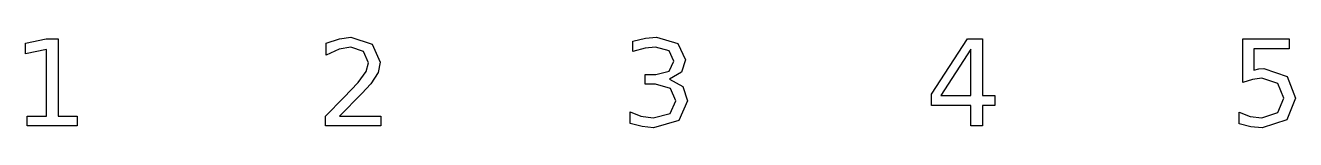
# Model space of a CAD drawing. Extents: x 20 to 140, y -12 to -4.
import ezdxf

# ---------------------------------------------------------------- set-up
doc = ezdxf.new("R2010")
doc.units = 0
doc.layers.get('0').update_dxf_attribs({"linetype": 'CONTINUOUS'})

msp = doc.modelspace()

# ---------------------------------------------------------------- linework, layer by layer
at = {"color": 7}
for points in [[(19.786021, -11.3077), (21.605032, -11.3077), (21.605032, -5.029359), (19.626169, -5.426234), (19.626169, -4.411997), (21.594008, -4.015122), (22.707463, -4.015122), (22.707463, -11.3077), (24.526473, -11.3077), (24.526473, -12.244768), (19.786021, -12.244768), (19.786021, -11.3077)], [(49.303599, -11.3077), (53.189667, -11.3077), (53.189667, -12.244768), (47.964147, -12.244768), (47.964147, -11.3077), (49.689451, -9.549325), (51.067488, -8.121676), (51.811629, -7.10744), (52.026604, -6.286131), (51.563581, -5.216771), (50.367444, -4.803361), (49.259502, -4.985261), (48.019268, -5.536478), (48.019268, -4.411997), (49.276038, -4.004099), (50.345397, -3.866295), (52.384893, -4.505704), (53.145569, -6.214472), (52.952645, -7.179099), (52.263625, -8.248456), (51.387192, -9.174497), (49.303599, -11.3077)], [(80.469312, -7.807484), (81.715058, -8.518551), (82.167054, -9.852491), (81.329206, -11.737648), (78.947956, -12.404618), (77.878599, -12.299888), (76.748607, -11.99672), (76.748607, -10.921851), (77.762843, -11.32975), (78.914885, -11.467553), (80.507897, -11.054143), (81.059111, -9.852491), (80.546483, -8.71699), (79.129857, -8.303577), (78.170745, -8.303577), (78.170745, -7.388561), (79.173954, -7.388561), (80.430726, -7.063343), (80.866187, -6.115254), (80.414191, -5.145115), (79.129857, -4.803361), (78.148694, -4.902579), (76.996655, -5.211259), (76.996655, -4.219073), (78.181768, -3.95449), (79.229078, -3.866295), (81.2355, -4.445071), (81.974129, -5.999497), (81.582766, -7.157049), (80.469312, -7.807484)], [(108.614363, -4.015122), (110.014451, -4.015122), (110.014451, -9.378448), (111.188538, -9.378448), (111.188538, -10.30449), (110.014451, -10.30449), (110.014451, -12.244768), (108.906508, -12.244768), (108.906508, -10.30449), (105.191315, -10.30449), (105.191315, -9.229618), (108.614363, -4.015122)], [(134.609677, -4.015122), (138.980814, -4.015122), (138.980814, -4.952188), (135.629425, -4.952188), (135.629425, -6.969636), (136.114495, -6.848368), (136.599564, -6.804271), (138.782375, -7.559436), (139.587149, -9.604446), (138.760328, -11.671504), (136.428687, -12.404618), (135.370354, -12.316424), (134.262411, -12.051841), (134.262411, -10.932875), (135.287671, -11.335261), (136.406637, -11.467553), (137.916969, -10.965948), (138.473694, -9.604446), (137.916969, -8.242944), (136.406637, -7.741339), (135.513669, -7.840557), (134.609677, -8.149238), (134.609677, -4.015122)], [(108.906508, -4.985261), (106.09531, -9.378448), (108.906508, -9.378448), (108.906508, -4.985261)]]:
    msp.add_lwpolyline(points, dxfattribs=at)

doc.saveas('drawing.dxf')
